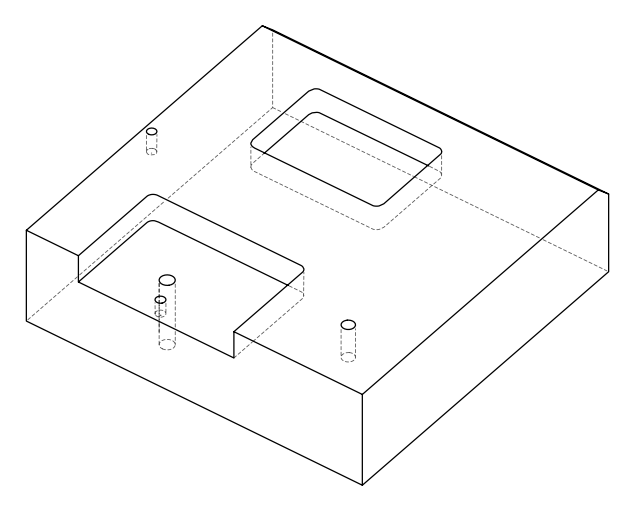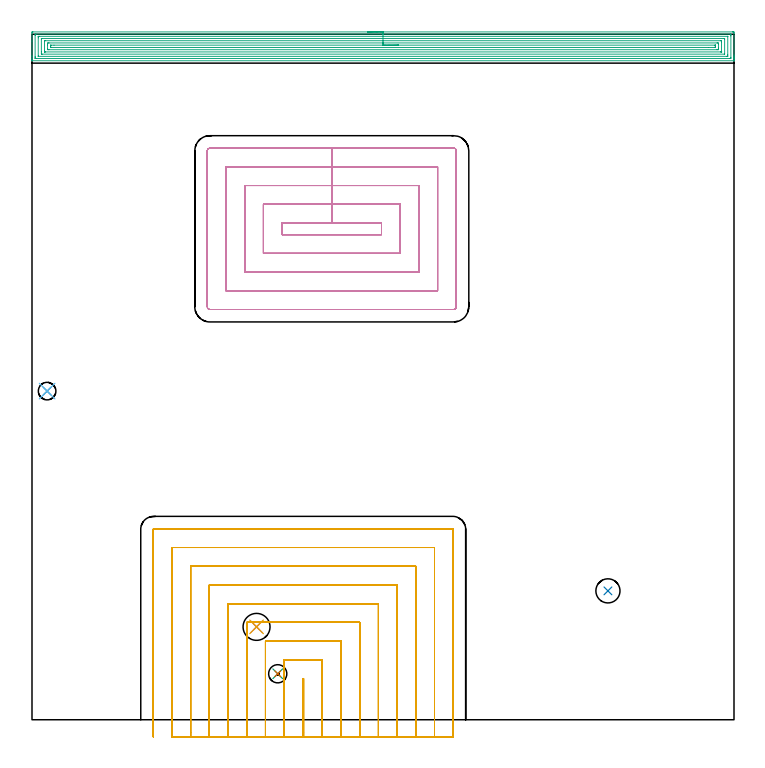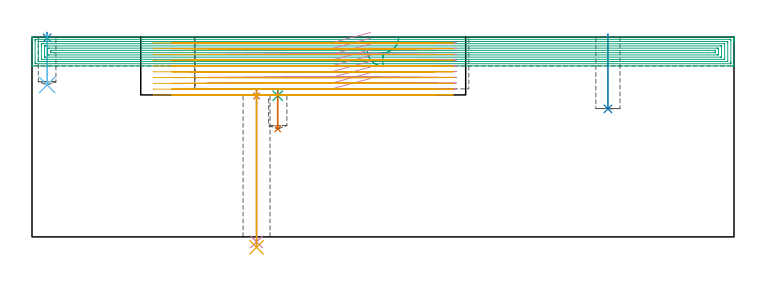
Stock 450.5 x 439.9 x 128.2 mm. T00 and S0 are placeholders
(PLAN: 11 operations, 7 tool changes, 139 min)
(1 SPOT_DRILL | STEP1HOLE | NXT0321_9005460120000 | 0.04 min | 4108 mm3)
(2 SPOT_DRILL_1 | STEP1POCKET | NXT0321_9005460120000 | 0.03 min | 1 mm3)
(3 SPOT_DRILL_2 | STEP1POCKET_1 | NXT0321_9005460120000 | 0.04 min | 4080 mm3)
(4 DRILL_THROUGH_HOLE_INTO_CENTER | STEP1HOLE | NXT0301_065 | 0.39 min | 6304 mm3)
(5 DRILL_TO_ENLARGE_THROUGH_HOLE | STEP1HOLE | UGT0301_244 | 0.41 min | 19662 mm3)
(6 DRILL_BLIND_HOLE_INTO_CENTER | STEP1POCKET | NXT0301_084 | 0.13 min | 2924 mm3)
(7 DRILL_BLIND_HOLE_INTO_CENTER_1 | STEP1POCKET_1 | NXT0301_088 | 0.1 min | 2272 mm3)
(8 INDEXABLE_INSERT_DRILL_BLIND_HOLE_FROM_SOLID | STEP1POCKET_2 | NXT0302_002 | 0.19 min | 8640 mm3)
(9 AREA_MILL | FG_CHAMFER_SURFACE | UGT0205_001 | 25.52 min | 77092 mm3)
(10 MILL_RECTANGULAR_POCKET | POCKET_RECTANGULAR_STRAIGHT | NXT0201_012 | Follow Part, ap 4, ae 75% | 31.92 min | 694896 mm3)
(11 MILL_SLOT | SLOT_PARTIAL_RECTANGULAR | NXT0201_012 | Follow Part, ap 4, ae 75% | 80.2 min | 995557 mm3)
(TOOL NXT0321_9005460120000 | NC Spot Drill, 142deg, 12mm, Carbide, Uncoated | D12 PA142 FL30 Z2)
(TOOL NXT0301_065 | Carbide Drill 9.4mm [860.1-0940-075A1-MM 2214] | D9.4 PA140 FL98 Z2)
(TOOL UGT0301_244 | Twist Drill 17.3 mm | D17.3 PA118 FL130 Z2)
(TOOL NXT0301_084 | Carbide Drill 11.3mm [860.1-1130-034A1-MM 2214] | D11.3 PA140 FL55 Z2)
(TOOL NXT0301_088 | Carbide Drill 11.7mm [860.1-1170-035A1-MM 2214] | D11.7 PA140 FL55 Z2)
(TOOL NXT0302_002 | Index. Insert Drill 15.5mm [880-D1550L20-05] | D15.5 PA176 FL78 Z2)
(TOOL UGT0205_001 | Chamfer Mill 20 x 3 x 45 deg. | D20 FL50 Z2)
(TOOL NXT0201_012 | ENDMILL 16mm [2P460-1600-NA 1630] | D16 FL38 Z6)
(OP 1 SPOT_DRILL)
G17 G21 G94 G90
T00 M6
G54
G17 G0 G90 X144.1 Y59.6 S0 M3
G43 Z138.2 H0
G94 G81 G98 Z90.355 F250. R94.1
G80
M5
M2
(OP 2 SPOT_DRILL_1)
G17 G21 G94 G90
T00 M6
G54
G17 G0 G90 X9.7 Y210.9 S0 M3
G43 Z138.2 H0
G94 G81 G98 Z127.714 F250. R131.2
G80
M5
M2
(OP 3 SPOT_DRILL_2)
G17 G21 G94 G90
T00 M6
G54
G17 G0 G90 X157.7 Y29.5 S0 M3
G43 Z138.2 H0
G94 G81 G98 Z90.596 F250. R94.1
G80
M5
M2
(OP 4 DRILL_THROUGH_HOLE_INTO_CENTER)
G17 G21 G94 G90
T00 M6
G54
G17 G0 G90 X144.1 Y59.6 S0 M3
G43 Z138.2 H1
G94 G73 G98 Z-3.211 F250. Q8.574 R93.1
G80
M5
M2
(OP 5 DRILL_TO_ENLARGE_THROUGH_HOLE)
G17 G21 G94 G90
T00 M6
G54
G17 G0 G90 X144.1 Y59.6 S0 M3
G43 Z138.2 H0
G94 G73 G98 Z-6.697 F250. Q16.3 R93.1
G80
M5
M2
(OP 6 DRILL_BLIND_HOLE_INTO_CENTER)
G17 G21 G94 G90
T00 M6
G54
G17 G0 G90 X9.7 Y210.9 S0 M3
G43 Z138.2 H1
G94 G81 G98 Z97.5 F250. R130.2
G80
M5
M2
(OP 7 DRILL_BLIND_HOLE_INTO_CENTER_1)
G17 G21 G94 G90
T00 M6
G54
G17 G0 G90 X157.7 Y29.5 S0 M3
G43 Z138.2 H1
G94 G81 G98 Z69.3 F250. R93.1
G80
M5
M2
(OP 8 INDEXABLE_INSERT_DRILL_BLIND_HOLE_FROM_SOLID)
G17 G21 G94 G90
T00 M6
G54
G17 G0 G90 X369.6 Y82.7 S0 M3
G43 Z138.2 H1
G94 G81 G98 Z82.1 F250. R130.2
G80
M5
M2
(OP 9 AREA_MILL)
G17 G21 G94 G90
T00 M6
G54
G17 G0 G90 X215.25 Y441.4 S1061 M3
G43 Z138.2 H0
Z119.7
G94 G1 X215.288 Z118.828 F250.
X215.402 Z117.964
X215.591 Z117.112
X215.853 Z116.28
X216.187 Z115.474
X216.59 Z114.7
X217.058 Z113.964
X217.59 Z113.272
X218.179 Z112.629
X218.822 Z112.04
X219.514 Z111.509
X220.25 Z111.04
X221.024 Z110.637
X221.83 Z110.303
X222.662 Z110.041
X223.514 Z109.852
X224.378 Z109.738
X225.25 Z109.7
X449.436
X449.884 Y441.399 Z109.701
X450.328 Y441.395 Z109.703
X450.49 Y441.392 Z109.706
X450.495 Y440.958 Z110.14
X450.5 Y440.351 Z110.747
Y426.592 Z124.504
Y425.984 Z125.11
Y425.437 Z125.66
Y425.104 Z125.992
Y424.556 Z126.54
Y424.223 Z126.872
Y423.556 Z127.543
Y423.235 Z127.865
X450.496 Y422.901 Z128.19
X450.495 Y422.9
X450.331 Z128.2
X0.169
X0.005 Z128.19
X0. Y422.901
Y423.235 Z127.865
Y423.556 Z127.543
Y424.223 Z126.872
Y425.437 Z125.66
Y425.984 Z125.11
Y435.536 Z115.561
Y440.351 Z110.746
X0.005 Y440.958 Z110.14
X0.01 Y441.392 Z109.706
X0.172 Y441.395 Z109.703
X0.616 Y441.4 Z109.7
X225.25
Y439.986 Z111.114
X448.098 Y439.985 Z111.115
X448.192 Y439.984 Z111.116
X448.462 Y439.979 Z111.121
X448.49 Y439.891 Z111.209
X448.497 Y439.684 Z111.416
X448.499 Y439.196 Z111.904
X448.5 Y438.8 Z112.3
X448.499 Y425.104 Z125.996
X448.497 Y424.71 Z126.39
X448.488 Y424.321 Z126.779
X448.098 Y424.315 Z126.785
X448.005
X2.402
X2.308 Y424.316 Z126.784
X2.038 Y424.321 Z126.779
X2.01 Y424.409 Z126.691
X2.003 Y424.616 Z126.484
X2.001 Y425.104 Z125.996
X2. Y425.5 Z125.6
X2.001 Y439.196 Z111.904
X2.003 Y439.59 Z111.51
X2.012 Y439.979 Z111.121
X2.402 Y439.984 Z111.116
X2.495 Y439.985 Z111.115
X225.25 Y439.986 Z111.114
Y438.572 Z112.528
X446.312 Y438.571 Z112.529
X446.398 Y438.57 Z112.53
X446.466 Y438.567 Z112.533
X446.482 Y438.565 Z112.535
X446.49 Y438.553 Z112.547
X446.494 Y438.501 Z112.599
X446.499 Y438.315 Z112.785
X446.5 Y426.68 Z124.42
X446.499 Y425.984 Z125.116
X446.496 Y425.802 Z125.298
X446.491 Y425.743 Z125.357
X446.44 Y425.735 Z125.365
X446.312 Y425.733 Z125.367
X445.678 Y425.729 Z125.371
X4.188
X4.102 Y425.73 Z125.37
X4.034 Y425.733 Z125.367
X4.018 Y425.735 Z125.365
X4.01 Y425.748 Z125.352
X4.006 Y425.799 Z125.301
X4.001 Y425.984 Z125.116
X4. Y437.62 Z113.48
X4.001 Y438.315 Z112.785
X4.004 Y438.498 Z112.602
X4.009 Y438.557 Z112.543
X4.06 Y438.565 Z112.535
X4.188 Y438.567 Z112.533
X4.822 Y438.571 Z112.529
X225.25 Y438.572 Z112.528
Y437.157 Z113.943
X443.914
X444.369 Y437.155 Z113.945
X444.471 Y437.152 Z113.948
X444.487 Y437.151 Z113.949
X444.491 Y437.135 Z113.965
X444.496 Y437.086 Z114.014
X444.498 Y436.984 Z114.116
X444.5 Y436.579 Z114.521
X444.499 Y427.318 Z123.782
X444.497 Y427.211 Z123.889
X444.493 Y427.159 Z123.941
X444.49 Y427.15 Z123.95
X444.482 Y427.148 Z123.952
X444.448 Y427.145 Z123.955
X444.243 Y427.143 Z123.957
X6.586
X6.131 Y427.145 Z123.955
X6.029 Y427.148 Z123.952
X6.013 Y427.149 Z123.951
X6.009 Y427.165 Z123.935
X6.004 Y427.214 Z123.886
X6.002 Y427.316 Z123.784
X6. Y428.627 Z122.473
X6.001 Y436.982 Z114.118
X6.002 Y437.089 Z114.011
X6.007 Y437.141 Z113.959
X6.01 Y437.15 Z113.95
X6.018 Y437.152 Z113.948
X6.052 Y437.155 Z113.945
X6.257 Y437.157 Z113.943
X225.25
Y435.743 Z115.357
X441.917
X442.059 Y435.742 Z115.358
X442.342 Y435.737 Z115.363
X442.491 Y435.733 Z115.367
X442.494 Y435.715 Z115.385
X442.497 Y435.673 Z115.427
X442.5 Y435.028 Z116.072
Y434.792 Z116.308
X442.499 Y428.627 Z122.473
X442.497 Y428.587 Z122.513
X442.493 Y428.568 Z122.532
X442.489 Y428.564 Z122.536
X442.413 Y428.561 Z122.539
X442.13 Y428.558 Z122.542
X441.988 Y428.557 Z122.543
X8.583
X8.441 Y428.558 Z122.542
X8.158 Y428.563 Z122.537
X8.009 Y428.567 Z122.533
X8.006 Y428.584 Z122.516
X8.003 Y428.627 Z122.473
X8. Y429.272 Z121.828
Y429.508 Z121.592
X8.001 Y435.673 Z115.427
X8.003 Y435.713 Z115.387
X8.007 Y435.732 Z115.368
X8.011 Y435.736 Z115.364
X8.086 Y435.739 Z115.361
X8.37 Y435.742 Z115.358
X8.512 Y435.743 Z115.357
X225.25
Y434.329 Z116.771
X439.637 Y434.328 Z116.772
X440.059 Y434.326 Z116.774
X440.473 Y434.322 Z116.778
X440.49 Y433.912 Z117.188
X440.499 Y433.478 Z117.622
X440.5 Y431.269 Z119.831
X440.499 Y430.836 Z120.264
X440.49 Y430.388 Z120.712
X440.475 Y429.978 Z121.122
X440.059 Y429.974 Z121.126
X439.589 Y429.971 Z121.129
X10.863 Y429.972 Z121.128
X10.441 Y429.974 Z121.126
X10.027 Y429.978 Z121.122
X10.01 Y430.388 Z120.712
X10.001 Y430.822 Z120.278
X10. Y433.031 Z118.069
X10.001 Y433.464 Z117.636
X10.01 Y433.912 Z117.188
X10.025 Y434.322 Z116.778
X10.441 Y434.326 Z116.774
X10.911 Y434.328 Z116.772
X225.25 Y434.329 Z116.771
Y432.915 Z118.185
X438.273 Y432.914 Z118.186
X438.392
X438.461 Y432.91 Z118.19
X438.488 Y432.908 Z118.192
X438.494 Y432.894 Z118.206
X438.497 Y432.874 Z118.226
X438.5 Y432.807 Z118.293
Y431.926 Z119.174
X438.499 Y431.702 Z119.398
X438.496 Y431.553 Z119.547
X438.49 Y431.435 Z119.665
X438.482 Y431.391 Z119.709
X438.466 Y431.39 Z119.71
X438.273 Y431.386 Z119.714
X434.065 Y431.385 Z119.715
X12.227 Y431.386 Z119.714
X12.108
X12.039 Y431.39 Z119.71
X12.012 Y431.392 Z119.708
X12.006 Y431.406 Z119.694
X12.003 Y431.426 Z119.674
X12. Y431.493 Z119.607
Y432.374 Z118.726
X12.001 Y432.598 Z118.502
X12.004 Y432.747 Z118.353
X12.01 Y432.865 Z118.235
X12.018 Y432.909 Z118.191
X12.034 Y432.91 Z118.19
X12.227 Y432.914 Z118.186
X14.131 Y432.915 Z118.185
X225.25
X226.122 Z118.223
X226.986 Z118.337
X227.838 Z118.526
X228.67 Z118.788
X229.476 Z119.122
X230.25 Z119.525
X230.986 Z119.994
X231.678 Z120.525
X232.321 Z121.114
X232.91 Z121.757
X233.442 Z122.45
X233.91 Z123.185
X234.313 Z123.959
X234.647 Z124.765
X234.909 Z125.597
X235.098 Z126.449
X235.212 Z127.314
X235.25 Z128.185
G0 Z138.2
M5
M2
(OP 10 MILL_RECTANGULAR_POCKET)
G17 G21 G94 G90
T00 M6
G54
G17 G0 G90 X217.363 Y318.8 S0 M3
G43 Z138.2 H1
Z131.2
G94 G1 X192.4 Z124.511 F250.
X160.5 F500.
Y311.3
X224.3
Y318.8
X192.4
Y330.8
X148.5
Y299.3
X236.3
Y330.8
X192.4
Y342.8
X136.5
Y287.3
X248.3
Y342.8
X192.4
Y354.8
X124.5
Y275.3
X260.3
Y354.8
X192.4
Y366.8
X114.2
G3 X112.5 Y365.1 R1.7
G1 Y265.
G3 X114.2 Y263.3 R1.7
G1 X270.6
G3 X272.3 Y265. R1.7
G1 Y365.1
G3 X270.6 Y366.8 R1.7
G1 X192.4
X191.4
G0 X217.363 Y318.8 Z127.511
G1 X192.4 Z120.822 F250.
X160.5 F500.
Y311.3
X224.3
Y318.8
X192.4
Y330.8
X148.5
Y299.3
X236.3
Y330.8
X192.4
Y342.8
X136.5
Y287.3
X248.3
Y342.8
X192.4
Y354.8
X124.5
Y275.3
X260.3
Y354.8
X192.4
Y366.8
X114.2
G3 X112.5 Y365.1 R1.7
G1 Y265.
G3 X114.2 Y263.3 R1.7
G1 X270.6
G3 X272.3 Y265. R1.7
G1 Y365.1
G3 X270.6 Y366.8 R1.7
G1 X192.4
X191.4
G0 X217.363 Y318.8 Z123.822
G1 X192.4 Z117.133 F250.
X160.5 F500.
Y311.3
X224.3
Y318.8
X192.4
Y330.8
X148.5
Y299.3
X236.3
Y330.8
X192.4
Y342.8
X136.5
Y287.3
X248.3
Y342.8
X192.4
Y354.8
X124.5
Y275.3
X260.3
Y354.8
X192.4
Y366.8
X114.2
G3 X112.5 Y365.1 R1.7
G1 Y265.
G3 X114.2 Y263.3 R1.7
G1 X270.6
G3 X272.3 Y265. R1.7
G1 Y365.1
G3 X270.6 Y366.8 R1.7
G1 X192.4
X191.4
G0 X217.363 Y318.8 Z120.133
G1 X192.4 Z113.444 F250.
X160.5 F500.
Y311.3
X224.3
Y318.8
X192.4
Y330.8
X148.5
Y299.3
X236.3
Y330.8
X192.4
Y342.8
X136.5
Y287.3
X248.3
Y342.8
X192.4
Y354.8
X124.5
Y275.3
X260.3
Y354.8
X192.4
Y366.8
X114.2
G3 X112.5 Y365.1 R1.7
G1 Y265.
G3 X114.2 Y263.3 R1.7
G1 X270.6
G3 X272.3 Y265. R1.7
G1 Y365.1
G3 X270.6 Y366.8 R1.7
G1 X192.4
X191.4
G0 X217.363 Y318.8 Z116.444
G1 X192.4 Z109.756 F250.
X160.5 F500.
Y311.3
X224.3
Y318.8
X192.4
Y330.8
X148.5
Y299.3
X236.3
Y330.8
X192.4
Y342.8
X136.5
Y287.3
X248.3
Y342.8
X192.4
Y354.8
X124.5
Y275.3
X260.3
Y354.8
X192.4
Y366.8
X114.2
G3 X112.5 Y365.1 R1.7
G1 Y265.
G3 X114.2 Y263.3 R1.7
G1 X270.6
G3 X272.3 Y265. R1.7
G1 Y365.1
G3 X270.6 Y366.8 R1.7
G1 X192.4
X191.4
G0 X217.363 Y318.8 Z112.756
G1 X192.4 Z106.067 F250.
X160.5 F500.
Y311.3
X224.3
Y318.8
X192.4
Y330.8
X148.5
Y299.3
X236.3
Y330.8
X192.4
Y342.8
X136.5
Y287.3
X248.3
Y342.8
X192.4
Y354.8
X124.5
Y275.3
X260.3
Y354.8
X192.4
Y366.8
X114.2
G3 X112.5 Y365.1 R1.7
G1 Y265.
G3 X114.2 Y263.3 R1.7
G1 X270.6
G3 X272.3 Y265. R1.7
G1 Y365.1
G3 X270.6 Y366.8 R1.7
G1 X192.4
X191.4
G0 X217.363 Y318.8 Z109.067
G1 X192.4 Z102.378 F250.
X160.5 F500.
Y311.3
X224.3
Y318.8
X192.4
Y330.8
X148.5
Y299.3
X236.3
Y330.8
X192.4
Y342.8
X136.5
Y287.3
X248.3
Y342.8
X192.4
Y354.8
X124.5
Y275.3
X260.3
Y354.8
X192.4
Y366.8
X114.2
G3 X112.5 Y365.1 R1.7
G1 Y265.
G3 X114.2 Y263.3 R1.7
G1 X270.6
G3 X272.3 Y265. R1.7
G1 Y365.1
G3 X270.6 Y366.8 R1.7
G1 X192.4
X191.4
G0 X217.363 Y318.8 Z105.378
G1 X192.4 Z98.689 F250.
X160.5 F500.
Y311.3
X224.3
Y318.8
X192.4
Y330.8
X148.5
Y299.3
X236.3
Y330.8
X192.4
Y342.8
X136.5
Y287.3
X248.3
Y342.8
X192.4
Y354.8
X124.5
Y275.3
X260.3
Y354.8
X192.4
Y366.8
X114.2
G3 X112.5 Y365.1 R1.7
G1 Y265.
G3 X114.2 Y263.3 R1.7
G1 X270.6
G3 X272.3 Y265. R1.7
G1 Y365.1
G3 X270.6 Y366.8 R1.7
G1 X192.4
X191.4
G0 X217.363 Y318.8 Z101.689
G1 X192.4 Z95. F250.
X160.5 F500.
Y311.3
X224.3
Y318.8
X192.4
Y330.8
X148.5
Y299.3
X236.3
Y330.8
X192.4
Y342.8
X136.5
Y287.3
X248.3
Y342.8
X192.4
Y354.8
X124.5
Y275.3
X260.3
Y354.8
X192.4
Y366.8
X114.2
G3 X112.5 Y365.1 R1.7
G1 Y265.
G3 X114.2 Y263.3 R1.7
G1 X270.6
G3 X272.3 Y265. R1.7
G1 Y365.1
G3 X270.6 Y366.8 R1.7
G1 X192.4
X191.4
G0 Z138.2
M5
M2
(OP 11 MILL_SLOT)
G17 G21 G94 G90
T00 M6
G54
G17 G0 G90 X174.3 Y-11. S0 M3
G43 Z138.2 H1
Z124.49
G94 G1 Y-8. F250.
Y26.5 F500.
X173.8
Y-8.
Y-11. F250.
X186.3
Y-8.
Y38.5 F500.
X161.8
Y-8.
Y-11. F250.
X198.3
Y-8.
Y50.5 F500.
X149.8
Y-8.
Y-11. F250.
X210.3
Y-8.
Y62.5 F500.
X137.8
Y-8.
Y-11. F250.
X222.3
Y-8.
Y74.5 F500.
X125.8
Y-8.
Y-11. F250.
X234.3
Y-8.
Y86.5 F500.
X113.8
Y-8.
Y-11. F250.
X246.3
Y-8.
Y98.5 F500.
X101.8
Y-8.
Y-11. F250.
X258.3
Y-8.
Y110.5 F500.
X89.8
Y-8.
Y-11. F250.
X270.3
Y-8.
Y122.2 F500.
G3 X270. Y122.5 R0.3
G1 X78.1
G3 X77.8 Y122.2 R0.3
G1 Y-8.
Y-11. F250.
G0 X174.3 Z120.78
G1 Y-8.
Y26.5 F500.
X173.8
Y-8.
Y-11. F250.
X186.3
Y-8.
Y38.5 F500.
X161.8
Y-8.
Y-11. F250.
X198.3
Y-8.
Y50.5 F500.
X149.8
Y-8.
Y-11. F250.
X210.3
Y-8.
Y62.5 F500.
X137.8
Y-8.
Y-11. F250.
X222.3
Y-8.
Y74.5 F500.
X125.8
Y-8.
Y-11. F250.
X234.3
Y-8.
Y86.5 F500.
X113.8
Y-8.
Y-11. F250.
X246.3
Y-8.
Y98.5 F500.
X101.8
Y-8.
Y-11. F250.
X258.3
Y-8.
Y110.5 F500.
X89.8
Y-8.
Y-11. F250.
X270.3
Y-8.
Y122.2 F500.
G3 X270. Y122.5 R0.3
G1 X78.1
G3 X77.8 Y122.2 R0.3
G1 Y-8.
Y-11. F250.
G0 X174.3 Z117.07
G1 Y-8.
Y26.5 F500.
X173.8
Y-8.
Y-11. F250.
X186.3
Y-8.
Y38.5 F500.
X161.8
Y-8.
Y-11. F250.
X198.3
Y-8.
Y50.5 F500.
X149.8
Y-8.
Y-11. F250.
X210.3
Y-8.
Y62.5 F500.
X137.8
Y-8.
Y-11. F250.
X222.3
Y-8.
Y74.5 F500.
X125.8
Y-8.
Y-11. F250.
X234.3
Y-8.
Y86.5 F500.
X113.8
Y-8.
Y-11. F250.
X246.3
Y-8.
Y98.5 F500.
X101.8
Y-8.
Y-11. F250.
X258.3
Y-8.
Y110.5 F500.
X89.8
Y-8.
Y-11. F250.
X270.3
Y-8.
Y122.2 F500.
G3 X270. Y122.5 R0.3
G1 X78.1
G3 X77.8 Y122.2 R0.3
G1 Y-8.
Y-11. F250.
G0 X174.3 Z113.36
G1 Y-8.
Y26.5 F500.
X173.8
Y-8.
Y-11. F250.
X186.3
Y-8.
Y38.5 F500.
X161.8
Y-8.
Y-11. F250.
X198.3
Y-8.
Y50.5 F500.
X149.8
Y-8.
Y-11. F250.
X210.3
Y-8.
Y62.5 F500.
X137.8
Y-8.
Y-11. F250.
X222.3
Y-8.
Y74.5 F500.
X125.8
Y-8.
Y-11. F250.
X234.3
Y-8.
Y86.5 F500.
X113.8
Y-8.
Y-11. F250.
X246.3
Y-8.
Y98.5 F500.
X101.8
Y-8.
Y-11. F250.
X258.3
Y-8.
Y110.5 F500.
X89.8
Y-8.
Y-11. F250.
X270.3
Y-8.
Y122.2 F500.
G3 X270. Y122.5 R0.3
G1 X78.1
G3 X77.8 Y122.2 R0.3
G1 Y-8.
Y-11. F250.
G0 X174.3 Z109.65
G1 Y-8.
Y26.5 F500.
X173.8
Y-8.
Y-11. F250.
X186.3
Y-8.
Y38.5 F500.
X161.8
Y-8.
Y-11. F250.
X198.3
Y-8.
Y50.5 F500.
X149.8
Y-8.
Y-11. F250.
X210.3
Y-8.
Y62.5 F500.
X137.8
Y-8.
Y-11. F250.
X222.3
Y-8.
Y74.5 F500.
X125.8
Y-8.
Y-11. F250.
X234.3
Y-8.
Y86.5 F500.
X113.8
Y-8.
Y-11. F250.
X246.3
Y-8.
Y98.5 F500.
X101.8
Y-8.
Y-11. F250.
X258.3
Y-8.
Y110.5 F500.
X89.8
Y-8.
Y-11. F250.
X270.3
Y-8.
Y122.2 F500.
G3 X270. Y122.5 R0.3
G1 X78.1
G3 X77.8 Y122.2 R0.3
G1 Y-8.
Y-11. F250.
G0 X174.3 Z105.94
G1 Y-8.
Y26.5 F500.
X173.8
Y-8.
Y-11. F250.
X186.3
Y-8.
Y38.5 F500.
X161.8
Y-8.
Y-11. F250.
X198.3
Y-8.
Y50.5 F500.
X149.8
Y-8.
Y-11. F250.
X210.3
Y-8.
Y62.5 F500.
X137.8
Y-8.
Y-11. F250.
X222.3
Y-8.
Y74.5 F500.
X125.8
Y-8.
Y-11. F250.
X234.3
Y-8.
Y86.5 F500.
X113.8
Y-8.
Y-11. F250.
X246.3
Y-8.
Y98.5 F500.
X101.8
Y-8.
Y-11. F250.
X258.3
Y-8.
Y110.5 F500.
X89.8
Y-8.
Y-11. F250.
X270.3
Y-8.
Y122.2 F500.
G3 X270. Y122.5 R0.3
G1 X78.1
G3 X77.8 Y122.2 R0.3
G1 Y-8.
Y-11. F250.
G0 X174.3 Z102.23
G1 Y-8.
Y26.5 F500.
X173.8
Y-8.
Y-11. F250.
X186.3
Y-8.
Y38.5 F500.
X161.8
Y-8.
Y-11. F250.
X198.3
Y-8.
Y50.5 F500.
X149.8
Y-8.
Y-11. F250.
X210.3
Y-8.
Y62.5 F500.
X137.8
Y-8.
Y-11. F250.
X222.3
Y-8.
Y74.5 F500.
X125.8
Y-8.
Y-11. F250.
X234.3
Y-8.
Y86.5 F500.
X113.8
Y-8.
Y-11. F250.
X246.3
Y-8.
Y98.5 F500.
X101.8
Y-8.
Y-11. F250.
X258.3
Y-8.
Y110.5 F500.
X89.8
Y-8.
Y-11. F250.
X270.3
Y-8.
Y122.2 F500.
G3 X270. Y122.5 R0.3
G1 X78.1
G3 X77.8 Y122.2 R0.3
G1 Y-8.
Y-11. F250.
G0 X174.3 Z98.52
G1 Y-8.
Y26.5 F500.
X173.8
Y-8.
Y-11. F250.
X186.3
Y-8.
Y38.5 F500.
X161.8
Y-8.
Y-11. F250.
X198.3
Y-8.
Y50.5 F500.
X149.8
Y-8.
Y-11. F250.
X210.3
Y-8.
Y62.5 F500.
X137.8
Y-8.
Y-11. F250.
X222.3
Y-8.
Y74.5 F500.
X125.8
Y-8.
Y-11. F250.
X234.3
Y-8.
Y86.5 F500.
X113.8
Y-8.
Y-11. F250.
X246.3
Y-8.
Y98.5 F500.
X101.8
Y-8.
Y-11. F250.
X258.3
Y-8.
Y110.5 F500.
X89.8
Y-8.
Y-11. F250.
X270.3
Y-8.
Y122.2 F500.
G3 X270. Y122.5 R0.3
G1 X78.1
G3 X77.8 Y122.2 R0.3
G1 Y-8.
Y-11. F250.
G0 X174.3 Z94.81
G1 Y-8.
Y26.5 F500.
X173.8
Y-8.
Y-11. F250.
X186.3
Y-8.
Y38.5 F500.
X161.8
Y-8.
Y-11. F250.
X198.3
Y-8.
Y50.5 F500.
X149.8
Y-8.
Y-11. F250.
X210.3
Y-8.
Y62.5 F500.
X137.8
Y-8.
Y-11. F250.
X222.3
Y-8.
Y74.5 F500.
X125.8
Y-8.
Y-11. F250.
X234.3
Y-8.
Y86.5 F500.
X113.8
Y-8.
Y-11. F250.
X246.3
Y-8.
Y98.5 F500.
X101.8
Y-8.
Y-11. F250.
X258.3
Y-8.
Y110.5 F500.
X89.8
Y-8.
Y-11. F250.
X270.3
Y-8.
Y122.2 F500.
G3 X270. Y122.5 R0.3
G1 X78.1
G3 X77.8 Y122.2 R0.3
G1 Y-8.
Y-11. F250.
G0 X174.3 Z91.1
G1 Y-8.
Y26.5 F500.
X173.8
Y-8.
Y-11. F250.
X186.3
Y-8.
Y38.5 F500.
X161.8
Y-8.
Y-11. F250.
X198.3
Y-8.
Y50.5 F500.
X149.8
Y-8.
Y-11. F250.
X210.3
Y-8.
Y62.5 F500.
X137.8
Y-8.
Y-11. F250.
X222.3
Y-8.
Y74.5 F500.
X125.8
Y-8.
Y-11. F250.
X234.3
Y-8.
Y86.5 F500.
X113.8
Y-8.
Y-11. F250.
X246.3
Y-8.
Y98.5 F500.
X101.8
Y-8.
Y-11. F250.
X258.3
Y-8.
Y110.5 F500.
X89.8
Y-8.
Y-11. F250.
X270.3
Y-8.
Y122.2 F500.
G3 X270. Y122.5 R0.3
G1 X78.1
G3 X77.8 Y122.2 R0.3
G1 Y-8.
Y-11. F250.
G0 Z138.2
M5
M2
